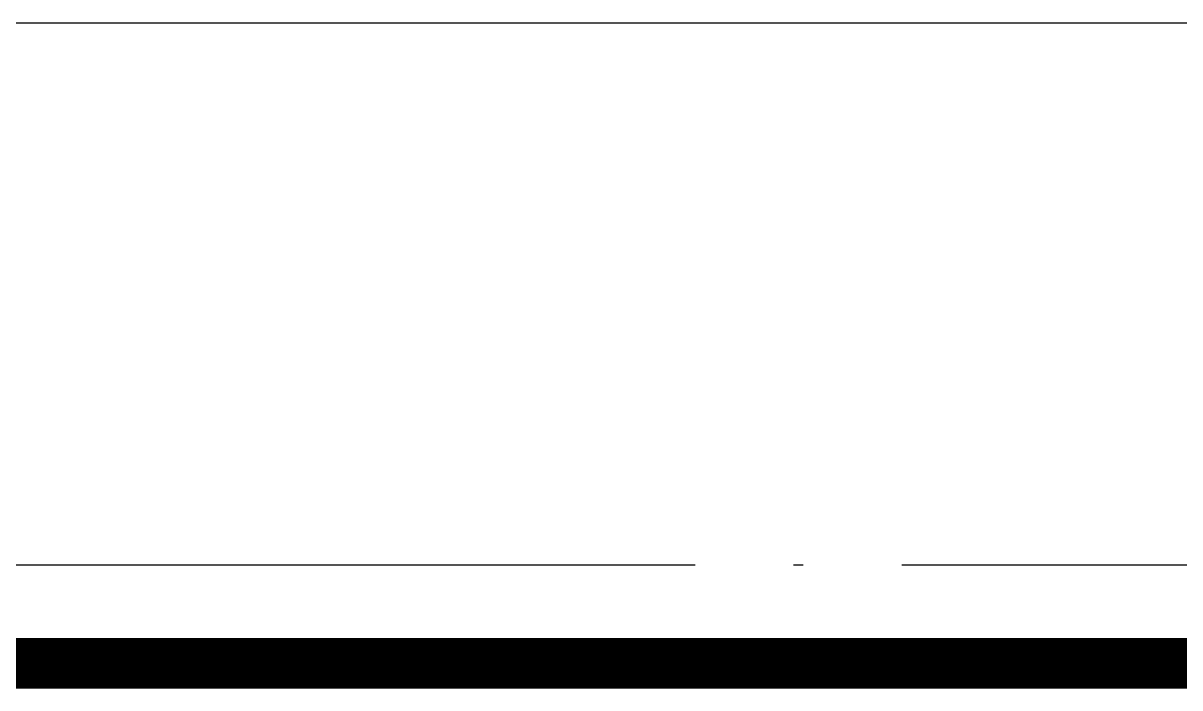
# Model space of a CAD drawing. Extents: x 14095202 to 14511487, y -1430609 to -90420.
# Drawn here: x 14418942 to 14421292, y -1245015 to -1243665 of the extents above; entities that cross this region are included whole.
import ezdxf

# ---------------------------------------------------------------- set-up
doc = ezdxf.new("R2010")
doc.units = 0
doc.header["$LTSCALE"] = 1000
doc.header["$MEASUREMENT"] = 0
doc.linetypes.add('DOTE', pattern=[2.42, 2, -0.2, 0.02, -0.2])
doc.layers.add('DOTE', color=1, linetype='DOTE')

msp = doc.modelspace()

# ---------------------------------------------------------------- linework, layer by layer
at = {"ltscale": 0.5}
for p, q in [((14440436.9, -1243664.9), (14415836.9, -1243664.9)), ((14343286.9, -1244914.9), (14490486.9, -1244914.9)), ((14343286.9, -1245014.9), (14490486.9, -1245014.9))]:
    msp.add_line(p, q, dxfattribs=at)
at = {"ltscale": 0.5, "const_width": 100}
msp.add_lwpolyline([(14343286.9, -1244964.9), (14490486.9, -1244964.9)], dxfattribs=at)
at = {"layer": 'DOTE'}
msp.add_line((14343286.9, -1244764.9), (14490486.9, -1244764.9), dxfattribs=at)

doc.saveas('drawing.dxf')
